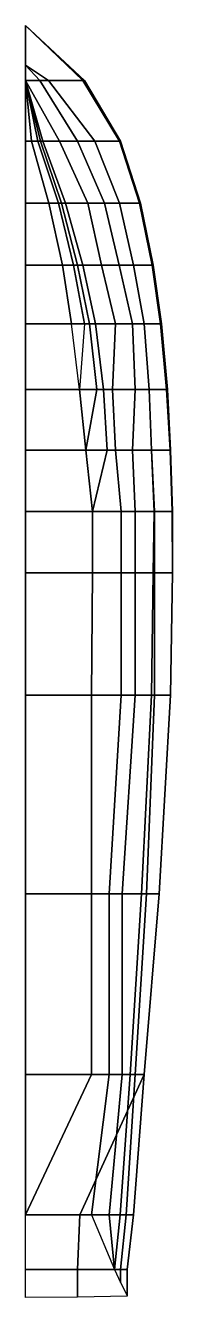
# Model space of a CAD drawing. Extents: x 0 to 2.9, y -12.7 to 12.7.
import ezdxf

# ---------------------------------------------------------------- set-up
doc = ezdxf.new("R2010")
doc.units = 0
doc.layers.add('H2', color=6, linetype='CONTINUOUS')

msp = doc.modelspace()

# ---------------------------------------------------------------- linework, layer by layer
at = {"layer": 'H2'}
for points in [[(0, 12.67, 2.44), (0, 11.88, 1.2), (0.46, 11.57, 1.17), (1.18, 11.57, 2.42)], [(0, 12.67, 2.46), (0, 12.67, 2.44), (1.18, 11.57, 2.42), (1.15, 11.57, 2.44)], [(0, 12.67, 2.46), (0, 12.67, 2.46), (1.15, 11.57, 2.44), (0, 11.57, 2.44)], [(0, 11.88, 1.2), (0, 11.88, 1.2), (0, 11.57, 0.73), (0.29, 11.57, 1.02)], [(0, 11.88, 1.2), (0, 11.88, 1.2), (0.29, 11.57, 1.02), (0.46, 11.57, 1.17)], [(0, 11.57, 0.73), (0, 11.57, 0.73), (0, 10.36, -0.56), (0.12, 10.36, -0.37)], [(0, 11.57, 0.73), (0, 11.57, 0.73), (0.12, 10.36, -0.37), (0.25, 10.36, -0.16)], [(0, 11.57, 0.73), (0, 11.57, 0.73), (0.25, 10.36, -0.16), (0.3, 10.36, -0.09)], [(0, 11.57, 0.73), (0, 11.57, 0.73), (0.3, 10.36, -0.09), (0.35, 10.36)], [(0, 11.57, 0.73), (0, 11.57, 0.73), (0.35, 10.36), (0.68, 10.36, 0.43)], [(0.29, 11.57, 1.02), (0, 11.57, 0.73), (0.68, 10.36, 0.43), (1.04, 10.36, 0.73)], [(0, 11.57, 2.44), (1.15, 11.57, 2.44), (1.88, 10.36, 2.38), (0, 10.36, 2.38)], [(0.46, 11.57, 1.17), (0.29, 11.57, 1.02), (1.04, 10.36, 0.73), (1.39, 10.36, 0.94)], [(1.18, 11.57, 2.42), (0.46, 11.57, 1.17), (1.39, 10.36, 0.94), (1.9, 10.36, 2.36)], [(1.15, 11.57, 2.44), (1.18, 11.57, 2.42), (1.9, 10.36, 2.36), (1.88, 10.36, 2.38)], [(0.12, 10.36, -0.37), (0, 10.36, -0.56), (0, 9.13, -0.92), (0.47, 9.13, -0.37)], [(0, 10.36, 2.38), (1.88, 10.36, 2.38), (2.28, 9.13, 2.3), (0, 9.13, 2.31)], [(0.25, 10.36, -0.16), (0.12, 10.36, -0.37), (0.47, 9.13, -0.37), (0.66, 9.13, -0.16)], [(0.3, 10.36, -0.09), (0.25, 10.36, -0.16), (0.66, 9.13, -0.16), (0.72, 9.13, -0.09)], [(0.35, 10.36), (0.3, 10.36, -0.09), (0.72, 9.13, -0.09), (0.8, 9.13)], [(0.68, 10.36, 0.43), (0.35, 10.36), (0.8, 9.13), (1.25, 9.13, 0.39)], [(1.04, 10.36, 0.73), (0.68, 10.36, 0.43), (1.25, 9.13, 0.39), (1.58, 9.13, 0.59)], [(1.39, 10.36, 0.94), (1.04, 10.36, 0.73), (1.58, 9.13, 0.59), (1.88, 9.13, 0.74)], [(1.9, 10.36, 2.36), (1.39, 10.36, 0.94), (1.88, 9.13, 0.74), (2.3, 9.13, 2.29)], [(1.88, 10.36, 2.38), (1.9, 10.36, 2.36), (2.3, 9.13, 2.29), (2.28, 9.13, 2.3)], [(0.47, 9.13, -0.37), (0, 9.13, -0.92), (0, 7.89, -1.08), (0.74, 7.89, -0.37)], [(0, 9.13, 2.31), (2.28, 9.13, 2.3), (2.53, 7.89, 2.24), (0, 7.89, 2.25)], [(0.66, 9.13, -0.16), (0.47, 9.13, -0.37), (0.74, 7.89, -0.37), (0.96, 7.89, -0.16)], [(0.72, 9.13, -0.09), (0.66, 9.13, -0.16), (0.96, 7.89, -0.16), (1.04, 7.89, -0.09)], [(0.8, 9.13), (0.72, 9.13, -0.09), (1.04, 7.89, -0.09), (1.15, 7.89)], [(1.25, 9.13, 0.39), (0.8, 9.13), (1.15, 7.89), (1.52, 7.89, 0.25)], [(1.58, 9.13, 0.59), (1.25, 9.13, 0.39), (1.52, 7.89, 0.25), (1.87, 7.89, 0.43)], [(1.88, 9.13, 0.74), (1.58, 9.13, 0.59), (1.87, 7.89, 0.43), (2.16, 7.89, 0.55)], [(2.3, 9.13, 2.29), (1.88, 9.13, 0.74), (2.16, 7.89, 0.55), (2.55, 7.89, 2.22)], [(2.28, 9.13, 2.3), (2.3, 9.13, 2.29), (2.55, 7.89, 2.22), (2.53, 7.89, 2.24)], [(0.74, 7.89, -0.37), (0, 7.89, -1.08), (0, 6.72, -1.08), (0.92, 6.72, -0.37)], [(0, 7.89, 2.25), (2.53, 7.89, 2.24), (2.7, 6.72, 2.16), (0, 6.72, 2.19)], [(0.96, 7.89, -0.16), (0.74, 7.89, -0.37), (0.92, 6.72, -0.37), (1.18, 6.72, -0.16)], [(1.04, 7.89, -0.09), (0.96, 7.89, -0.16), (1.18, 6.72, -0.16), (1.28, 6.72, -0.09)], [(1.15, 7.89), (1.04, 7.89, -0.09), (1.28, 6.72, -0.09), (1.4, 6.72)], [(1.52, 7.89, 0.25), (1.15, 7.89), (1.4, 6.72), (1.8, 6.72, 0.2)], [(1.87, 7.89, 0.43), (1.52, 7.89, 0.25), (1.8, 6.72, 0.2), (2.14, 6.72, 0.32)], [(2.16, 7.89, 0.55), (1.87, 7.89, 0.43), (2.14, 6.72, 0.32), (2.37, 6.72, 0.37)], [(2.55, 7.89, 2.22), (2.16, 7.89, 0.55), (2.37, 6.72, 0.37), (2.72, 6.72, 2.14)], [(2.53, 7.89, 2.24), (2.55, 7.89, 2.22), (2.72, 6.72, 2.14), (2.7, 6.72, 2.16)], [(0.92, 6.72, -0.37), (0, 6.72, -1.08), (0, 5.41, -1.08), (1.08, 5.41, -0.37)], [(0, 6.72, 2.19), (2.7, 6.72, 2.16), (2.82, 5.41, 2.1), (0, 5.41, 2.12)], [(1.28, 6.72, -0.09), (1.18, 6.72, -0.16), (1.08, 5.41, -0.37), (1.43, 5.41, -0.16)], [(1.4, 6.72), (1.28, 6.72, -0.09), (1.43, 5.41, -0.16), (1.56, 5.41, -0.09)], [(1.8, 6.72, 0.2), (1.4, 6.72), (1.56, 5.41, -0.09), (1.74, 5.41)], [(2.14, 6.72, 0.32), (1.8, 6.72, 0.2), (1.74, 5.41), (2.19, 5.41, 0.15)], [(2.37, 6.72, 0.37), (2.14, 6.72, 0.32), (2.19, 5.41, 0.15), (2.47, 5.41, 0.21)], [(2.72, 6.72, 2.14), (2.37, 6.72, 0.37), (2.47, 5.41, 0.21), (2.84, 5.41, 2.08)], [(2.7, 6.72, 2.16), (2.72, 6.72, 2.14), (2.84, 5.41, 2.08), (2.82, 5.41, 2.1)], [(1.08, 5.41, -0.37), (0, 5.41, -1.08), (0, 4.2, -1.08), (1.21, 4.2, -0.37)], [(0, 5.41, 2.12), (2.82, 5.41, 2.1), (2.89, 4.2, 2.03), (0, 4.2, 2.06)], [(1.43, 5.41, -0.16), (1.08, 5.41, -0.37), (1.21, 4.2, -0.37)], [(1.56, 5.41, -0.09), (1.43, 5.41, -0.16), (1.21, 4.2, -0.37), (1.63, 4.2, -0.16)], [(1.74, 5.41), (1.56, 5.41, -0.09), (1.63, 4.2, -0.16), (1.8, 4.2, -0.09)], [(2.19, 5.41, 0.15), (1.74, 5.41), (1.8, 4.2, -0.09), (2.14, 4.2)], [(2.47, 5.41, 0.21), (2.19, 5.41, 0.15), (2.14, 4.2), (2.52, 4.2, 0.08)], [(2.84, 5.41, 2.08), (2.47, 5.41, 0.21), (2.52, 4.2, 0.08), (2.9, 4.2, 2.01)], [(2.82, 5.41, 2.1), (2.84, 5.41, 2.08), (2.9, 4.2, 2.01), (2.89, 4.2, 2.03)], [(1.21, 4.2, -0.37), (0, 4.2, -1.08), (0, 2.98, -1.07), (1.34, 2.98, -0.36)], [(0, 4.2, 2.06), (2.89, 4.2, 2.03), (2.93, 2.98, 1.97), (0, 2.98, 2.01)], [(1.63, 4.2, -0.16), (1.21, 4.2, -0.37), (1.34, 2.98, -0.36)], [(1.8, 4.2, -0.09), (1.63, 4.2, -0.16), (1.34, 2.98, -0.36), (1.91, 2.98, -0.15)], [(2.14, 4.2), (1.8, 4.2, -0.09), (1.91, 2.98, -0.15), (2.19, 2.98, -0.08)], [(2.52, 4.2, 0.08), (2.14, 4.2), (2.19, 2.98, -0.08), (2.57, 2.98, -0.05)], [(2.9, 4.2, 2.01), (2.52, 4.2, 0.08), (2.58, 2.98), (2.94, 2.98, 1.85)], [(2.52, 4.2, 0.08), (2.52, 4.2, 0.08), (2.57, 2.98, -0.05), (2.58, 2.98)], [(2.89, 4.2, 2.03), (2.9, 4.2, 2.01), (2.94, 2.98, 1.85), (2.93, 2.98, 1.97)], [(1.34, 2.98, -0.36), (0, 2.98, -1.07), (0, 1.76, -1.07), (1.34, 1.76, -0.42)], [(0, 2.98, 2.01), (2.93, 2.98, 1.97), (2.94, 1.76, 1.9), (0, 1.76, 1.95)], [(1.91, 2.98, -0.15), (1.34, 2.98, -0.36), (1.34, 1.76, -0.42), (1.91, 1.76, -0.24)], [(2.19, 2.98, -0.08), (1.91, 2.98, -0.15), (1.91, 1.76, -0.24), (2.19, 1.76, -0.2)], [(2.57, 2.98, -0.05), (2.19, 2.98, -0.08), (2.19, 1.76, -0.2), (2.55, 1.76, -0.17)], [(2.58, 2.98), (2.57, 2.98, -0.05), (2.55, 1.76, -0.17), (2.58, 1.76)], [(2.94, 2.98, 1.85), (2.58, 2.98), (2.58, 1.76), (2.94, 1.76, 1.85)], [(2.93, 2.98, 1.97), (2.94, 2.98, 1.85), (2.94, 1.76, 1.85), (2.94, 1.76, 1.9)], [(1.34, 1.76, -0.42), (0, 1.76, -1.07), (0, -0.68, -1.07), (1.32, -0.68, -0.61)], [(0, 1.76, 1.95), (2.94, 1.76, 1.9), (2.9, -0.68, 1.76), (0, -0.68, 1.83)], [(1.91, 1.76, -0.24), (1.34, 1.76, -0.42), (1.32, -0.68, -0.61), (1.91, -0.68, -0.42)], [(2.19, 1.76, -0.2), (1.91, 1.76, -0.24), (1.91, -0.68, -0.42), (2.19, -0.68, -0.37)], [(2.55, 1.76, -0.17), (2.19, 1.76, -0.2), (2.19, -0.68, -0.37), (2.52, -0.68, -0.35)], [(2.58, 1.76), (2.55, 1.76, -0.17), (2.52, -0.68, -0.35), (2.58, -0.68)], [(2.94, 1.76, 1.85), (2.58, 1.76), (2.58, -0.68), (2.9, -0.68, 1.69)], [(2.94, 1.76, 1.9), (2.94, 1.76, 1.85), (2.9, -0.68, 1.69), (2.9, -0.68, 1.76)], [(1.32, -0.68, -0.61), (0, -0.68, -1.07), (0, -4.64, -1.07), (1.32, -4.64, -0.8)], [(0, -0.68, 1.83), (2.9, -0.68, 1.76), (2.67, -4.64, 1.54), (0, -4.64, 1.63)], [(1.91, -0.68, -0.42), (1.32, -0.68, -0.61), (1.32, -4.64, -0.8), (1.67, -4.64, -0.73)], [(2.19, -0.68, -0.37), (1.91, -0.68, -0.42), (1.67, -4.64, -0.73), (1.93, -4.64, -0.68)], [(2.52, -0.68, -0.35), (2.19, -0.68, -0.37), (1.93, -4.64, -0.68), (2.32, -4.64, -0.6)], [(2.58, -0.68), (2.52, -0.68, -0.35), (2.32, -4.64, -0.6), (2.42, -4.64)], [(2.9, -0.68, 1.69), (2.58, -0.68), (2.42, -4.64), (2.67, -4.64, 1.49)], [(2.9, -0.68, 1.76), (2.9, -0.68, 1.69), (2.67, -4.64, 1.49), (2.67, -4.64, 1.54)], [(1.32, -4.64, -0.8), (0, -4.64, -1.07), (0, -8.24, -1.07), (1.32, -8.24, -0.9)], [(0, -4.64, 1.63), (2.67, -4.64, 1.54), (2.37, -8.24, 1.33), (0, -8.24, 1.43)], [(1.67, -4.64, -0.73), (1.32, -4.64, -0.8), (1.32, -8.24, -0.9), (1.67, -8.24, -0.85)], [(1.93, -4.64, -0.68), (1.67, -4.64, -0.73), (1.67, -8.24, -0.85), (1.93, -8.24, -0.82)], [(2.32, -4.64, -0.6), (1.93, -4.64, -0.68), (1.93, -8.24, -0.82), (2.09, -8.24, -0.81)], [(2.42, -4.64), (2.32, -4.64, -0.6), (2.09, -8.24, -0.81), (2.19, -8.24)], [(2.67, -4.64, 1.49), (2.42, -4.64), (2.19, -8.24), (2.37, -8.24, 1.28)], [(2.67, -4.64, 1.54), (2.67, -4.64, 1.49), (2.37, -8.24, 1.28), (2.37, -8.24, 1.33)], [(1.67, -8.24, -0.85), (1.32, -8.24, -0.9), (0, -11.04, -1.07), (1.32, -11.04, -1)], [(1.32, -8.24, -0.9), (0, -8.24, -1.07), (0, -11.04, -1.07)], [(0, -8.24, 1.43), (2.37, -8.24, 1.33), (1.09, -11.04, 1.27), (0, -11.04, 1.3)], [(2.37, -8.24, 1.33), (2.37, -8.24, 1.33), (2.16, -11.04, 1.19), (1.09, -11.04, 1.27)], [(1.93, -8.24, -0.82), (1.67, -8.24, -0.85), (1.32, -11.04, -1), (1.67, -11.04, -0.99)], [(2.09, -8.24, -0.81), (1.93, -8.24, -0.82), (1.67, -11.04, -0.99), (1.89, -11.04, -0.99)], [(2.19, -8.24), (2.09, -8.24, -0.81), (1.89, -11.04, -0.99), (2.01, -11.04)], [(2.37, -8.24, 1.28), (2.19, -8.24), (2.01, -11.04), (2.16, -11.04, 1.12)], [(2.37, -8.24, 1.33), (2.37, -8.24, 1.28), (2.16, -11.04, 1.12), (2.16, -11.04, 1.19)], [(0, -11.04, 1.3), (1.09, -11.04, 1.27), (1.04, -12.13, 1.18), (0, -12.13, 1.21)], [(1.09, -11.04, 1.27), (2.16, -11.04, 1.19), (2.03, -12.13, 1.1), (1.04, -12.13, 1.18)], [(1.67, -11.04, -0.99), (1.32, -11.04, -1), (1.78, -12.13, -1.07)], [(1.89, -11.04, -0.99), (1.67, -11.04, -0.99), (1.78, -12.13, -1.07)], [(2.01, -11.04), (1.89, -11.04, -0.99), (1.78, -12.13, -1.07), (1.9, -12.13)], [(2.16, -11.04, 1.12), (2.01, -11.04), (1.9, -12.13), (2.03, -12.13, 1.07)], [(2.16, -11.04, 1.19), (2.16, -11.04, 1.12), (2.03, -12.13, 1.07), (2.03, -12.13, 1.1)], [(0, -12.13, 1.21), (1.04, -12.13, 1.18), (1.04, -12.68, 1.15), (0, -12.69, 1.18)], [(1.04, -12.13, 1.18), (2.03, -12.13, 1.1), (2.03, -12.66, 1.07), (1.04, -12.68, 1.15)], [(1.9, -12.13), (1.78, -12.13, -1.07), (1.78, -12.13, -1.07), (1.9, -12.39)], [(2.03, -12.13, 1.07), (1.9, -12.13), (1.9, -12.39), (2.03, -12.65, 1.04)], [(2.03, -12.13, 1.1), (2.03, -12.13, 1.07), (2.03, -12.65, 1.04), (2.03, -12.66, 1.07)]]:
    msp.add_3dface(points, dxfattribs=at)

doc.saveas('drawing.dxf')
